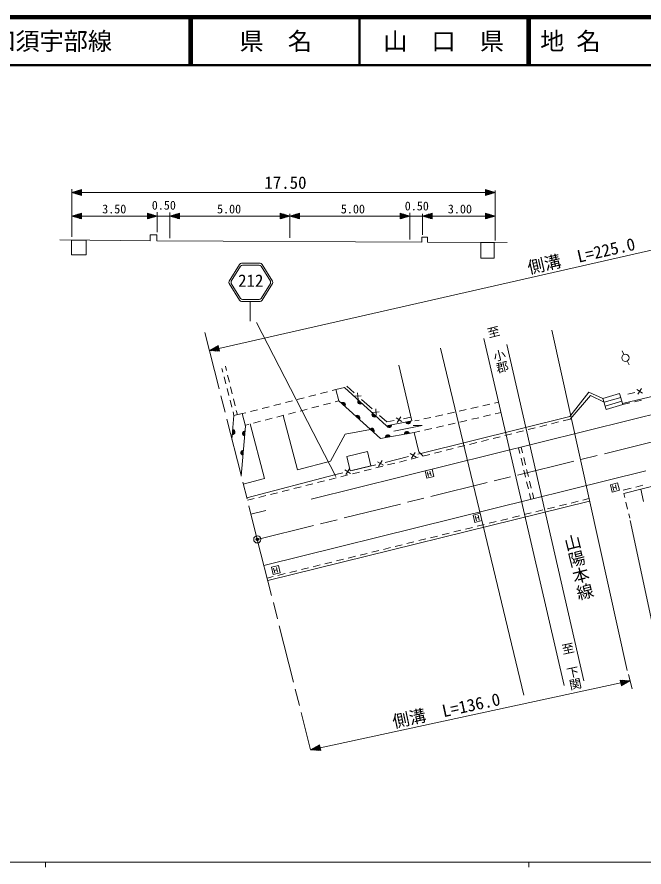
# Model space of a CAD drawing. Units: millimetres, scale not verified. Extents: x 40000 to 680000, y 20000 to 380000.
# Drawn here: x 262067 to 391872, y 204000 to 380000 of the extents above; entities that cross this region are included whole.
import ezdxf
from ezdxf.enums import TextEntityAlignment as Align

# ---------------------------------------------------------------- set-up
doc = ezdxf.new("R2010")
doc.units = ezdxf.units.MM
doc.header["$LTSCALE"] = 1000
doc.header["$PDMODE"] = 32
doc.header["$PDSIZE"] = 500
doc.linetypes.add('CHAIN', pattern=[18.5, 12, -1.5, 3.5, -1.5])
for name, color, linetype, lineweight in [('M-BGD', 7, 'Continuous', 13), ('M-BMK', 2, 'CHAIN', 13), ('M-BMK-SRVR', 3, 'Continuous', 13), ('M-STR-HTXT', 7, 'Continuous', 13), ('M-STR-STR1', 1, 'Continuous', 13), ('M-STR-STRC', 7, 'Continuous', 13), ('M-TTL', 2, 'Continuous', 140), ('M-TTL-BAND', 7, 'Continuous', 13), ('M-TTL-LINE', 7, 'Continuous', 50)]:
    doc.layers.add(name, color=color, linetype=linetype, lineweight=lineweight)
doc.layers.add('M-OTRS', color=6, linetype='Continuous')
doc.layers.add('M-TTL-TXT', color=7, linetype='Continuous')
doc.styles.add('@ＭＳ ゴシック', font='')
doc.styles.add('ＭＳ ゴシック', font='')
doc.styles.get('@ＭＳ ゴシック').set_extended_font_data('@MS Gothic')
doc.styles.get('ＭＳ ゴシック').set_extended_font_data('MS Gothic')

msp = doc.modelspace()

# ---------------------------------------------------------------- linework, layer by layer
at = {"layer": 'M-BGD'}
for p, q in [((289631, 334892), (291047, 334892)), ((289631, 333655), (289631, 334892)), ((291047, 334892), (291047, 333648)), ((345908, 334409), (347055, 334409)), ((345908, 333347), (345908, 334409)), ((347055, 334409), (347054, 333345)), ((270926, 333826), (289631, 333655)), ((273372, 333776), (273372, 330756)), ((276356, 333776), (273372, 333776)), ((276356, 330756), (276356, 333776)), ((291047, 333648), (345908, 333347)), ((347054, 333345), (363526, 333299)), ((358099, 333306), (358099, 330094)), ((360873, 333306), (358099, 333306)), ((360873, 330094), (360873, 333306)), ((273372, 330756), (276356, 330756)), ((358099, 330094), (360873, 330094)), ((387321, 310870), (387694, 310087)), ((387424, 299992), (423232, 308559)), ((388413, 308772), (388807, 307980)), ((304676, 306472), (304484, 307224)), ((305426, 306794), (305204, 307687)), ((341112, 307943), (343778, 296391)), ((305296, 304050), (304924, 305503)), ((306027, 304367), (305667, 305823)), ((305916, 301628), (305544, 303081)), ((306629, 301940), (306268, 303396)), ((327346, 302648), (328092, 302839)), ((328092, 302839), (329883, 303297)), ((328092, 302839), (328681, 300492)), ((329883, 303297), (338584, 295353)), ((331876, 302162), (330333, 303533)), ((390376, 302870), (391584, 302134)), ((391348, 303105), (390612, 301898)), ((307230, 299514), (306869, 300970)), ((320079, 300791), (321533, 301162)), ((322501, 301410), (323955, 301781)), ((324924, 302029), (326377, 302400)), ((331918, 301457), (333329, 301540)), ((332665, 300793), (332582, 302204)), ((376543, 297312), (380428, 302285)), ((380818, 301614), (376570, 296746)), ((380428, 302285), (383377, 301009)), ((383615, 300215), (380818, 301614)), ((383377, 301009), (386810, 302039)), ((384055, 298752), (383377, 301009)), ((387048, 301245), (383615, 300215)), ((386810, 302039), (387487, 299782)), ((388550, 301913), (390008, 302266)), ((389134, 296572), (407679, 301178)), ((306536, 299206), (306164, 300659)), ((312813, 298934), (314266, 299305)), ((315235, 299553), (316688, 299924)), ((317657, 300172), (319110, 300543)), ((323107, 299046), (324559, 299423)), ((325527, 299674), (326979, 300051)), ((327947, 300302), (328681, 300492)), ((328681, 300492), (337348, 292721)), ((335614, 298842), (333371, 300834)), ((356054, 298939), (357518, 299265)), ((358494, 299483), (359958, 299809)), ((360934, 300027), (361792, 300218)), ((387277, 300482), (383844, 299452)), ((387487, 299782), (384055, 298752)), ((387487, 299782), (388906, 300113)), ((389880, 300341), (391340, 300683)), ((306570, 292547), (306976, 297484)), ((306976, 297484), (306784, 298237)), ((306976, 297484), (308676, 297876)), ((307692, 297650), (307471, 298543)), ((308676, 297876), (309422, 298067)), ((308676, 297876), (309355, 295278)), ((310391, 298315), (311844, 298686)), ((315848, 297163), (317300, 297539)), ((317166, 297505), (320107, 286233)), ((318267, 297790), (319719, 298167)), ((320687, 298418), (322139, 298795)), ((335656, 298136), (337068, 298220)), ((336404, 297472), (336320, 298884)), ((338653, 296143), (337110, 297514)), ((348734, 297308), (350198, 297634)), ((351174, 297852), (352638, 298178)), ((353614, 298396), (355078, 298722)), ((360100, 297599), (358639, 297262)), ((362281, 298101), (361075, 297823)), ((313312, 284472), (310372, 295742)), ((311008, 295907), (312460, 296284)), ((313428, 296535), (314880, 296911)), ((322985, 280162), (389134, 296572)), ((338584, 295353), (343778, 296391)), ((340150, 296439), (338653, 296143)), ((341718, 296239), (340544, 297026)), ((340738, 296045), (341525, 297220)), ((343610, 297122), (342112, 296827)), ((344460, 296356), (345317, 296547)), ((345638, 289606), (376543, 297312)), ((346293, 296765), (347758, 297091)), ((352792, 295915), (351330, 295579)), ((355228, 296476), (353766, 296140)), ((357664, 297038), (356202, 296701)), ((374201, 296149), (372746, 295783)), ((376570, 296746), (375171, 296393)), ((309355, 295278), (308509, 284895)), ((309306, 295465), (310040, 295656)), ((335255, 294598), (330021, 293607)), ((337348, 292721), (344276, 293954)), ((340098, 294226), (345943, 295437)), ((345943, 295437), (344074, 295437)), ((345483, 294232), (344276, 293954)), ((344276, 293954), (345281, 289994)), ((347919, 294793), (346458, 294456)), ((350355, 295354), (348894, 295017)), ((366928, 294319), (365473, 293953)), ((369352, 294929), (367897, 294563)), ((371776, 295539), (370322, 295173)), ((330021, 293607), (326997, 288031)), ((359654, 292489), (358200, 292123)), ((362079, 293099), (360624, 292733)), ((364503, 293709), (363048, 293343)), ((352381, 290659), (350926, 290292)), ((354805, 291269), (353351, 290903)), ((357230, 291879), (355775, 291513)), ((365904, 290809), (366193, 289595)), ((366747, 289732), (366452, 290945)), ((387714, 281354), (428818, 291902)), ((330366, 289032), (334649, 290032)), ((331061, 286054), (330366, 289032)), ((334649, 290032), (335344, 287055)), ((338276, 287783), (343129, 288985)), ((343494, 289591), (344705, 288860)), ((345108, 288828), (343653, 288462)), ((344465, 289831), (343735, 288620)), ((345071, 289466), (345638, 289606)), ((345281, 289994), (346092, 289113)), ((347532, 289438), (346078, 289072)), ((349957, 290048), (348502, 289682)), ((367338, 287303), (366983, 288760)), ((320107, 286233), (326997, 288031)), ((335344, 287055), (331061, 286054)), ((331481, 286101), (336334, 287303)), ((337835, 286998), (336380, 286632)), ((336700, 287908), (337910, 287178)), ((337670, 288148), (336940, 286938)), ((340259, 287608), (338804, 287242)), ((342683, 288218), (341229, 287852)), ((366424, 288622), (366771, 287162)), ((328084, 285260), (309635, 280455)), ((313188, 266437), (392235, 285997)), ((328084, 285260), (329540, 285620)), ((330561, 285168), (329107, 284802)), ((329905, 286226), (331116, 285496)), ((330875, 286466), (330145, 285255)), ((332986, 285778), (331531, 285412)), ((335410, 286388), (333955, 286022)), ((367002, 286189), (367349, 284730)), ((367928, 284874), (367574, 286331)), ((308923, 283264), (313312, 284472)), ((325712, 283948), (324258, 283582)), ((328137, 284558), (326682, 284192)), ((367580, 283757), (367927, 282298)), ((368519, 282444), (368165, 283902)), ((318439, 282117), (316985, 281751)), ((320864, 282727), (319409, 282361)), ((323288, 283337), (321833, 282971)), ((387563, 281998), (389228, 282424)), ((390197, 282672), (391650, 283043)), ((391197, 282248), (391791, 279675)), ((311166, 280287), (309766, 279935)), ((313590, 280897), (312136, 280531)), ((316015, 281507), (314560, 281141)), ((368158, 281325), (368447, 280110)), ((369050, 280260), (368755, 281473)), ((379202, 279960), (380478, 280275)), ((387912, 280512), (387714, 281354)), ((313976, 263325), (380592, 279760)), ((371920, 278162), (373377, 278522)), ((374348, 278762), (375804, 279121)), ((376775, 279361), (378231, 279720)), ((388482, 278078), (388140, 279539)), ((310504, 277026), (313583, 277841)), ((364639, 276365), (366095, 276725)), ((367066, 276964), (368522, 277324)), ((369493, 277563), (370950, 277923)), ((388908, 276263), (388711, 277105)), ((357357, 274568), (358814, 274927)), ((359785, 275167), (361241, 275526)), ((362212, 275766), (363668, 276125)), ((350076, 272770), (351532, 273130)), ((352503, 273370), (353959, 273729)), ((354930, 273969), (356387, 274328)), ((342795, 270973), (344251, 271333)), ((345222, 271572), (346678, 271932)), ((347649, 272171), (349105, 272531)), ((335513, 269176), (336969, 269535)), ((337940, 269775), (339397, 270134)), ((340367, 270374), (341824, 270733)), ((328232, 267378), (329688, 267738)), ((330659, 267978), (332115, 268337)), ((333086, 268577), (334542, 268936)), ((320950, 265581), (322406, 265941)), ((323377, 266180), (324834, 266540)), ((325804, 266779), (327261, 267139)), ((313849, 263828), (315125, 264143)), ((316096, 264383), (317552, 264742)), ((318523, 264982), (319979, 265341))]:
    msp.add_line(p, q, dxfattribs=at)
msp.add_circle((388027, 309415), 750, dxfattribs=at)
for centre, radius, start, end in [((329558, 299706), 500, 318.12049, 138.12049), ((329558, 299706), 400, 318.12049, 138.12049), ((329558, 299706), 300, 318.12049, 138.12049), ((329558, 299706), 200, 318.12049, 138.12049), ((329558, 299706), 100, 318.12049, 138.12049), ((329558, 299706), 100, 318.12049, 138.12049), ((333094, 300365), 500, 137.6031, 317.6031), ((333094, 300365), 400, 137.6031, 317.6031), ((333094, 300365), 300, 137.6031, 317.6031), ((333094, 300365), 200, 137.6031, 317.6031), ((333094, 300365), 100, 137.6031, 317.6031), ((333094, 300365), 100, 137.6031, 317.6031), ((332536, 297036), 500, 318.12049, 138.12049), ((336048, 297667), 500, 137.6031, 317.6031), ((336048, 297667), 400, 137.6031, 317.6031), ((336048, 297667), 300, 137.6031, 317.6031), ((336048, 297667), 200, 137.6031, 317.6031), ((336048, 297667), 100, 137.6031, 317.6031), ((336048, 297667), 100, 137.6031, 317.6031), ((332536, 297036), 400, 318.12049, 138.12049), ((332536, 297036), 300, 318.12049, 138.12049), ((332536, 297036), 200, 318.12049, 138.12049), ((332536, 297036), 100, 318.12049, 138.12049), ((332536, 297036), 100, 318.12049, 138.12049), ((343062, 296247), 500, 191.2997, 11.2997), ((343062, 296247), 400, 191.2997, 11.2997), ((343062, 296247), 300, 191.2997, 11.2997), ((343062, 296247), 200, 191.2997, 11.2997), ((343062, 296247), 100, 191.2997, 11.2997), ((343062, 296247), 100, 191.2997, 11.2997), ((306693, 294042), 500, 265.29758, 85.29758), ((306693, 294042), 400, 265.29758, 85.29758), ((306693, 294042), 300, 265.29758, 85.29758), ((306693, 294042), 200, 265.29758, 85.29758), ((306693, 294042), 100, 265.29758, 85.29758), ((306693, 294042), 100, 265.29758, 85.29758), ((309233, 293783), 500, 85.34564, 265.34564), ((309233, 293783), 400, 85.34564, 265.34564), ((309233, 293783), 300, 85.34564, 265.34564), ((309233, 293783), 200, 85.34564, 265.34564), ((335514, 294365), 500, 318.12049, 138.12049), ((335514, 294365), 400, 318.12049, 138.12049), ((335514, 294365), 300, 318.12049, 138.12049), ((335514, 294365), 200, 318.12049, 138.12049), ((335514, 294365), 100, 318.12049, 138.12049), ((335514, 294365), 100, 318.12049, 138.12049), ((339139, 295464), 500, 191.2997, 11.2997), ((339139, 295464), 400, 191.2997, 11.2997), ((339139, 295464), 300, 191.2997, 11.2997), ((339139, 295464), 200, 191.2997, 11.2997), ((339139, 295464), 100, 191.2997, 11.2997), ((339139, 295464), 100, 191.2997, 11.2997), ((342800, 293691), 500, 10.0854, 190.0854), ((342800, 293691), 400, 10.0854, 190.0854), ((342800, 293691), 300, 10.0854, 190.0854), ((309233, 293783), 100, 85.34564, 265.34564), ((309233, 293783), 100, 85.34564, 265.34564), ((338861, 292990), 500, 10.0854, 190.0854), ((338861, 292990), 400, 10.0854, 190.0854), ((338861, 292990), 300, 10.0854, 190.0854), ((338861, 292990), 200, 10.0854, 190.0854), ((338861, 292990), 100, 10.0854, 190.0854), ((338861, 292990), 100, 10.0854, 190.0854), ((342800, 293691), 200, 10.0854, 190.0854), ((342800, 293691), 100, 10.0854, 190.0854), ((342800, 293691), 100, 10.0854, 190.0854), ((308908, 289797), 500, 85.34564, 265.34564), ((308908, 289797), 400, 85.34564, 265.34564), ((308908, 289797), 300, 85.34564, 265.34564), ((308908, 289797), 200, 85.34564, 265.34564), ((308908, 289797), 100, 85.34564, 265.34564), ((308908, 289797), 100, 85.34564, 265.34564)]:
    msp.add_arc(centre, radius, start, end, dxfattribs=at)
at = {"layer": 'M-BMK'}
for p, q in [((300963, 314671), (311818, 271839)), ((311818, 271839), (403428, 294456)), ((311818, 271839), (322857, 228286))]:
    msp.add_line(p, q, dxfattribs=at)
at = {"layer": 'M-BMK-SRVR'}
msp.add_circle((311818, 271839), 750, dxfattribs=at)
at = {"layer": 'M-OTRS'}
msp.add_point((311818, 271839), dxfattribs=at)
at = {"layer": 'M-STR-HTXT'}
for p, q in [((273437, 334458), (273437, 344331)), ((273437, 343656), (275437, 344256)), ((273437, 343656), (275437, 343056)), ((273437, 343656), (275437, 343656)), ((275437, 343776), (273837, 343776)), ((275437, 343536), (273837, 343536)), ((274237, 343896), (275437, 343896)), ((274237, 343416), (275437, 343416)), ((275437, 344016), (274637, 344016)), ((275437, 343296), (274637, 343296)), ((275037, 344136), (275437, 344136)), ((275437, 343056), (275437, 344256)), ((275437, 343656), (359030, 343656)), ((361030, 343656), (359030, 344256)), ((359030, 344256), (359030, 343056)), ((359430, 344136), (359030, 344136)), ((359030, 344016), (359830, 344016)), ((360230, 343896), (359030, 343896)), ((359030, 343776), (360630, 343776)), ((361030, 343656), (359030, 343056)), ((361030, 343656), (359030, 343656)), ((359030, 343536), (360630, 343536)), ((360230, 343416), (359030, 343416)), ((359030, 343296), (359830, 343296)), ((361030, 333710), (361030, 344058)), ((275037, 343176), (275437, 343176)), ((359430, 343176), (359030, 343176)), ((273437, 338783), (275437, 339383)), ((273437, 338783), (275437, 338183)), ((273437, 338783), (275437, 338783)), ((275437, 338903), (273837, 338903)), ((275437, 338663), (273837, 338663)), ((274237, 339023), (275437, 339023)), ((274237, 338543), (275437, 338543)), ((275437, 339143), (274637, 339143)), ((275437, 338423), (274637, 338423)), ((275037, 339263), (275437, 339263)), ((275037, 338303), (275437, 338303)), ((275437, 338183), (275437, 339383)), ((275437, 338783), (289054, 338783)), ((291054, 338783), (289054, 339383)), ((289054, 339383), (289054, 338183)), ((289454, 339263), (289054, 339263)), ((289054, 339143), (289854, 339143)), ((290254, 339023), (289054, 339023)), ((289054, 338903), (290654, 338903)), ((291054, 338783), (289054, 338183)), ((291054, 338783), (289054, 338783)), ((289054, 338663), (290654, 338663)), ((290254, 338543), (289054, 338543)), ((289054, 338423), (289854, 338423)), ((289454, 338303), (289054, 338303)), ((291054, 335432), (291054, 339592)), ((291054, 338783), (293722, 338783)), ((293722, 339487), (293722, 334238)), ((293722, 338783), (295722, 339383)), ((293722, 338783), (295722, 338783)), ((293722, 338783), (295722, 338183)), ((295722, 338903), (294122, 338903)), ((295722, 338663), (294122, 338663)), ((294522, 339023), (295722, 339023)), ((294522, 338543), (295722, 338543)), ((295722, 339143), (294922, 339143)), ((295722, 338423), (294922, 338423)), ((295322, 339263), (295722, 339263)), ((295322, 338303), (295722, 338303)), ((295722, 338183), (295722, 339383)), ((295722, 338783), (316575, 338783)), ((303863, 311367), (425801, 339132)), ((316575, 339383), (316575, 338183)), ((318575, 338783), (316575, 339383)), ((316975, 339263), (316575, 339263)), ((316575, 339143), (317375, 339143)), ((317775, 339023), (316575, 339023)), ((316575, 338903), (318175, 338903)), ((318575, 338783), (316575, 338783)), ((318575, 338783), (316575, 338183)), ((316575, 338663), (318175, 338663)), ((317775, 338543), (316575, 338543)), ((316575, 338423), (317375, 338423)), ((316975, 338303), (316575, 338303)), ((318575, 338783), (320575, 339383)), ((318575, 339265), (318575, 334289)), ((318575, 338783), (320575, 338783)), ((318575, 338783), (320575, 338183)), ((320575, 338903), (318975, 338903)), ((320575, 338663), (318975, 338663)), ((319375, 339023), (320575, 339023)), ((319375, 338543), (320575, 338543)), ((320575, 339143), (319775, 339143)), ((320575, 338423), (319775, 338423)), ((320175, 339263), (320575, 339263)), ((320175, 338303), (320575, 338303)), ((320575, 338183), (320575, 339383)), ((320575, 338783), (341385, 338783)), ((341385, 339383), (341385, 338183)), ((343385, 338783), (341385, 339383)), ((341785, 339263), (341385, 339263)), ((341385, 339143), (342185, 339143)), ((342585, 339023), (341385, 339023)), ((341385, 338903), (342985, 338903)), ((343385, 338783), (341385, 338783)), ((343385, 338783), (341385, 338183)), ((341385, 338663), (342985, 338663)), ((342585, 338543), (341385, 338543)), ((341385, 338423), (342185, 338423)), ((341785, 338303), (341385, 338303)), ((343385, 333948), (343385, 339448)), ((343385, 338783), (346018, 338783)), ((346018, 338783), (348018, 339383)), ((346018, 339226), (346018, 334896)), ((346018, 338783), (348018, 338783)), ((346018, 338783), (348018, 338183)), ((348018, 338903), (346418, 338903)), ((348018, 338663), (346418, 338663)), ((346818, 339023), (348018, 339023)), ((346818, 338543), (348018, 338543)), ((348018, 339143), (347218, 339143)), ((348018, 338423), (347218, 338423)), ((347618, 339263), (348018, 339263)), ((347618, 338303), (348018, 338303)), ((348018, 338183), (348018, 339383)), ((348018, 338783), (359030, 338783)), ((359030, 339383), (359030, 338183)), ((361030, 338783), (359030, 339383)), ((359430, 339263), (359030, 339263)), ((359030, 339143), (359830, 339143)), ((360230, 339023), (359030, 339023)), ((359030, 338903), (360630, 338903)), ((361030, 338783), (359030, 338783)), ((361030, 338783), (359030, 338183)), ((359030, 338663), (360630, 338663)), ((360230, 338543), (359030, 338543)), ((359030, 338423), (359830, 338423)), ((359430, 338303), (359030, 338303)), ((301913, 310923), (303729, 311952)), ((302639, 311335), (303809, 311601)), ((303783, 311718), (303003, 311540)), ((303366, 311746), (303756, 311835)), ((303996, 310782), (303729, 311952)), ((301913, 310923), (303863, 311367)), ((301913, 310923), (303996, 310782)), ((303836, 311484), (302276, 311129)), ((303889, 311250), (302329, 310895)), ((302746, 310867), (303916, 311133)), ((303943, 311016), (303163, 310838)), ((303579, 310810), (303969, 310899)), ((388989, 275743), (395781, 244198)), ((388687, 243871), (389442, 240887)), ((324812, 228707), (387071, 242111)), ((389026, 242532), (386944, 242698)), ((386944, 242698), (387197, 241524)), ((387361, 242664), (386970, 242580)), ((386995, 242463), (387777, 242631)), ((388193, 242598), (387020, 242346)), ((387045, 242228), (388610, 242565)), ((389026, 242532), (387071, 242111)), ((387096, 241994), (388660, 242330)), ((388294, 242129), (387121, 241876)), ((387146, 241759), (387929, 241927)), ((387563, 241726), (387172, 241642)), ((389026, 242532), (387197, 241524)), ((322857, 228286), (324685, 229294)), ((324787, 228825), (323222, 228488)), ((323588, 228689), (324761, 228942)), ((324736, 229059), (323954, 228891)), ((324320, 229092), (324711, 229177)), ((324938, 228121), (324685, 229294)), ((322857, 228286), (324812, 228707)), ((322857, 228286), (324938, 228121)), ((324837, 228590), (323273, 228253)), ((323689, 228220), (324862, 228473)), ((324888, 228355), (324105, 228187)), ((324522, 228154), (324913, 228238))]:
    msp.add_line(p, q, dxfattribs=at)
at = {"layer": 'M-STR-STR1'}
for p, q in [((372761, 315156), (388356, 244670)), ((358732, 313456), (375354, 241555)), ((379403, 242525), (363479, 312154)), ((366984, 239550), (349765, 311440))]:
    msp.add_line(p, q, dxfattribs=at)
at = {"layer": 'M-STR-STRC'}
for p, q in [((305989, 325307), (308119, 328747)), ((306438, 325282), (308355, 328378)), ((308577, 329002), (312377, 329002)), ((308767, 328607), (312187, 328607)), ((312599, 328378), (314516, 325282)), ((312835, 328747), (314965, 325307)), ((308119, 321357), (305989, 324797)), ((308355, 321727), (306438, 324823)), ((314516, 324823), (312599, 321727)), ((314965, 324797), (312835, 321357)), ((312377, 321102), (308577, 321102)), ((312187, 321497), (308767, 321497)), ((310346, 321102), (310346, 317022)), ((311679, 316756), (328057, 284857)), ((346548, 286007), (348007, 286369)), ((346924, 284490), (346548, 286007)), ((346993, 285829), (347238, 284840)), ((347115, 285334), (347690, 285477)), ((347568, 285971), (347813, 284982)), ((348007, 286369), (348384, 284852)), ((348384, 284852), (346924, 284490)), ((384930, 283157), (386388, 283523)), ((386388, 283523), (386769, 282006)), ((385311, 281640), (384930, 283157)), ((386769, 282006), (385311, 281640)), ((385375, 282979), (385623, 281991)), ((385499, 282485), (386074, 282629)), ((385950, 283124), (386198, 282135)), ((356486, 276868), (357944, 277234)), ((356867, 275352), (356486, 276868)), ((356932, 276691), (357180, 275702)), ((357056, 276197), (357630, 276341)), ((357506, 276835), (357754, 275847)), ((357944, 277234), (358325, 275718)), ((358325, 275718), (356867, 275352)), ((314736, 266052), (316194, 266418)), ((315117, 264535), (314736, 266052)), ((315181, 265874), (315429, 264886)), ((315756, 266019), (316004, 265030)), ((316194, 266418), (316575, 264901)), ((316575, 264901), (315117, 264535)), ((315305, 265380), (315880, 265524))]:
    msp.add_line(p, q, dxfattribs=at)
for centre, radius, start, end in [((308577, 328464), 539, 90, 148.23229), ((308767, 328123), 485, 90, 148.23229), ((312187, 328123), 485, 31.76771, 90), ((312377, 328464), 539, 31.76771, 90), ((306401, 325052), 484, 148.23229, 211.76771), ((306808, 325052), 436, 148.23229, 211.76771), ((314145, 325052), 436, 328.23229, 31.76771), ((314553, 325052), 484, 328.23229, 31.76771), ((308577, 321641), 539, 211.76771, 270), ((308767, 321982), 485, 211.76771, 270), ((312187, 321982), 485, 270, 328.23229), ((312377, 321641), 539, 270, 328.23229)]:
    msp.add_arc(centre, radius, start, end, dxfattribs=at)
at = {"layer": 'M-TTL'}
msp.add_line((680000, 380000), (40000, 380000), dxfattribs=at)
at = {"layer": 'M-TTL-BAND'}
for p, q in [((40000, 205000), (579000, 205000)), ((268000, 205000), (268000, 204000)), ((368000, 205000), (368000, 204000))]:
    msp.add_line(p, q, dxfattribs=at)
at = {"layer": 'M-TTL-LINE'}
for p, q in [((297750, 380000), (297750, 370000)), ((298250, 380000), (298250, 370000)), ((333000, 380000), (333000, 370000)), ((367750, 380000), (367750, 370000)), ((368250, 380000), (368250, 370000)), ((40000, 370000), (680000, 370000))]:
    msp.add_line(p, q, dxfattribs=at)

# ---------------------------------------------------------------- texts
at = {"layer": 'M-BGD', "style": '@ＭＳ ゴシック'}
for s, height, rotation, p in [('至\u3000小郡', 1833, 284.036, (358940, 315638)), ('山陽本線', 2566, 284.036, (374640, 272413)), ('至\u3000下関', 1833, 281.895, (374367, 250151))]:
    msp.add_text(s, height=height, rotation=rotation, dxfattribs=at).set_placement(p, align=Align.BOTTOM_LEFT)
at = {"layer": 'M-STR-HTXT', "style": 'ＭＳ ゴシック'}
for s, height, p in [('17.50', 2566, (313275, 343656)), ('0.50', 1833, (289973, 339563)), ('0.50', 1833, (342343, 339405)), ('3.50', 1833, (279704, 338783)), ('5.00', 1833, (303480, 338783)), ('5.00', 1833, (329112, 338783)), ('3.00', 1833, (351269, 338783))]:
    msp.add_text(s, height=height, dxfattribs=at).set_placement(p, align=Align.BOTTOM_LEFT)
for s, rotation, p in [('側溝\u3000L=225.0', 12.827, (368277, 326034)), ('側溝\u3000L=136.0', 12.15, (340274, 232036))]:
    msp.add_text(s, height=2566, rotation=rotation, dxfattribs=at).set_placement(p, align=Align.BOTTOM_LEFT)
at = {"layer": 'M-STR-STRC', "style": 'ＭＳ ゴシック'}
msp.add_text('212', height=2566, dxfattribs=at).set_placement((307842, 323359), align=Align.BOTTOM_LEFT)
at = {"layer": 'M-TTL-TXT', "style": 'ＭＳ ゴシック'}
for s, p in [('一般県道\u3000山口阿知須宇部線', (216734, 375000)), ('地 名', (370380, 375000))]:
    msp.add_text(s, height=3666, dxfattribs=at).set_placement(p, align=Align.MIDDLE_LEFT)
for s, p in [('県\u3000名', (315625, 375000)), ('山\u3000口\u3000県', (350375, 375000))]:
    msp.add_text(s, height=3666, dxfattribs=at).set_placement(p, align=Align.MIDDLE_CENTER)

doc.saveas('drawing.dxf')
